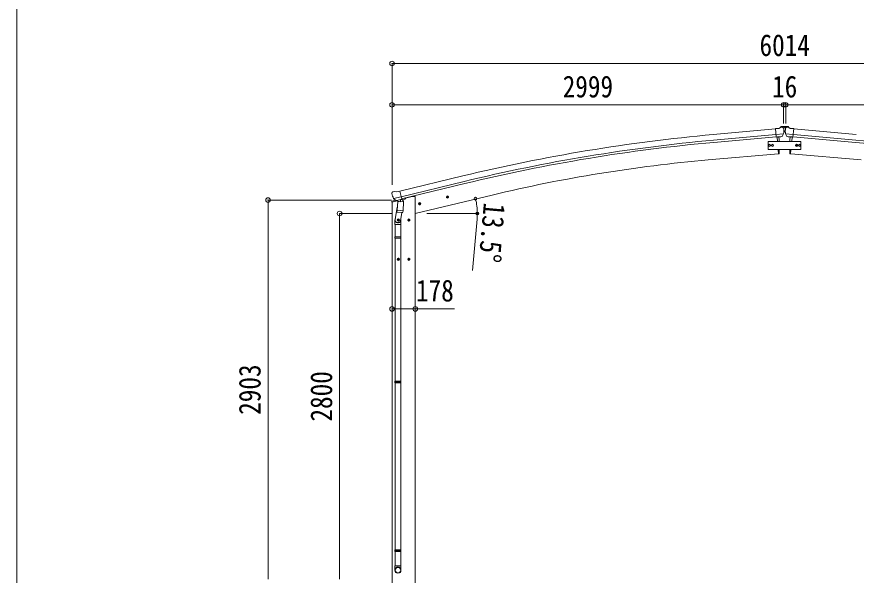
# Model space of a CAD drawing. Units: millimetres at full size, sheet at 1:35. Extents: x -9783 to 33754, y -10064 to 6752.
# Drawn here: x -9783 to -3354, y -4251 to 24 of the extents above; entities that cross this region are included whole.
import ezdxf
from ezdxf.enums import TextEntityAlignment as Align

# ---------------------------------------------------------------- set-up
doc = ezdxf.new("R2010")
doc.units = ezdxf.units.MM
doc.header["$LTSCALE"] = 35
doc.header["$PDMODE"] = 32
doc.header["$PDSIZE"] = 35
for name, color, linetype, lineweight in [('0-1_本体', 4, 'Continuous', 9), ('0-2_部品', 7, 'Continuous', 9), ('0-7_合掌部品', 3, 'Continuous', 9), ('0-A_寸法', 6, 'Continuous', 9), ('F-0_240', 7, 'Continuous', 9)]:
    doc.layers.add(name, color=color, linetype=linetype, lineweight=lineweight)
doc.styles.add('ＭＳ ゴシック', font='')
doc.styles.get('ＭＳ ゴシック').set_extended_font_data('MS Gothic')

msp = doc.modelspace()

# ---------------------------------------------------------------- linework, layer by layer
at = {"layer": '0-1_本体'}
for p, q in [((-4450.31, -877.78), (-3972.98, -834.73)), ((-3354.33, -877.78), (-3831.66, -834.73)), ((-4446.44, -920.77), (-3969.26, -877.73)), ((-4444.93, -937.54), (-3967.75, -894.51)), ((-3359.71, -937.54), (-3836.89, -894.51)), ((-3358.2, -920.77), (-3835.38, -877.73)), ((-3949.28, -1025.32), (-4487.22, -1072.38)), ((-3855.36, -1025.32), (-3317.42, -1072.38)), ((-6849.83, -1312.26), (-6366.96, -1194.78)), ((-6839.8, -1354.24), (-6356.72, -1236.94)), ((-6835.83, -1370.61), (-6352.74, -1253.3)), ((-6143.22, -1341.22), (-6731.3, -1482.41)), ((-6909.3, -4832.41), (-6909.3, -1395.85)), ((-6881.33, -1379.14), (-6881.33, -1379.7)), ((-6807.31, -1364.89), (-6755.3, -1352.41)), ((-6731.3, -1352.41), (-6755.3, -1352.41)), ((-6731.3, -1352.41), (-6731.3, -4832.41))]:
    msp.add_line(p, q, dxfattribs=at)
at = {"layer": '0-1_本体', "color": 6}
msp.add_line((-6731.3, -2212.59), (-6909.3, -2212.59), dxfattribs=at)
at = {"layer": '0-1_本体'}
for centre, radius, start, end in [((-3274.26, -13931.81), 13106.9, 95.14794, 103.64794), ((-3274.26, -13931.81), 13063.74, 95.14794, 103.64794), ((-3274.26, -13931.81), 13046.9, 95.14794, 103.64794), ((-4530.38, -13931.81), 13046.9, 76.35206, 84.85206), ((-4530.38, -13931.81), 13063.74, 76.35206, 84.85206), ((-3508.62, -12335.03), 11305.08, 94.96591, 103.47643)]:
    msp.add_arc(centre, radius, start, end, dxfattribs=at)
at = {"layer": '0-2_部品'}
for p, q in [((-6911.29, -1327.84), (-6911.02, -1328.99)), ((-6907.07, -1319.26), (-6910.93, -1325.56)), ((-6903.98, -1317.01), (-6890.8, -1313.85)), ((-6876.24, -1316.52), (-6889.5, -1313.83)), ((-6876.24, -1316.52), (-6850.31, -1310.3)), ((-6481.95, -1349.12), (-6489.25, -1350.87)), ((-6481.75, -1366.04), (-6486.42, -1346.59)), ((-6476.79, -1354.56), (-6481.95, -1349.12)), ((-6911.87, -1396.47), (-6868.84, -1386.14)), ((-6911.87, -1389.58), (-6911.87, -1396.47)), ((-6883.41, -1380.38), (-6909.57, -1386.66)), ((-6897.24, -1368.14), (-6839.73, -1354.34)), ((-6880.39, -1383.05), (-6896.76, -1368.56)), ((-6877.68, -1383.62), (-6870.16, -1381.82)), ((-6876.84, -1383.52), (-6875.31, -1383.15)), ((-6875.31, -1383.15), (-6838.61, -1374.34)), ((-6873.47, -1383.38), (-6873.53, -1384.12)), ((-6872.77, -1385.16), (-6846.95, -1391.59)), ((-6865.85, -1390.51), (-6870.53, -1457.34)), ((-6820.16, -1393.7), (-6865.85, -1390.51)), ((-6864.08, -1387.33), (-6864.31, -1390.61)), ((-6844.56, -1376.16), (-6845.58, -1390.77)), ((-6838.61, -1374.34), (-6837.08, -1373.97)), ((-6835.52, -1371.87), (-6834.58, -1371.93)), ((-6834.58, -1371.93), (-6821.27, -1387.25)), ((-6830.28, -1376.88), (-6811.15, -1372.29)), ((-6824.84, -1460.54), (-6820.16, -1393.7)), ((-6821.27, -1387.25), (-6821.71, -1393.59)), ((-6807.31, -1363.68), (-6807.31, -1367.42)), ((-6707.74, -1410.01), (-6688.3, -1405.34)), ((-6703.19, -1402.23), (-6705.32, -1409.43)), ((-6695.89, -1400.48), (-6703.19, -1402.23)), ((-6695.69, -1417.4), (-6700.36, -1397.95)), ((-6690.72, -1405.92), (-6695.89, -1400.48)), ((-6692.85, -1413.12), (-6690.72, -1405.92)), ((-6493.81, -1358.65), (-6474.36, -1353.98)), ((-6489.25, -1350.87), (-6491.38, -1358.06)), ((-6478.92, -1361.76), (-6476.79, -1354.56)), ((-6868.79, -1432.58), (-6884.71, -1528.75)), ((-6871.38, -1469.81), (-6870.51, -1457.34)), ((-6870.99, -1471.17), (-6870.99, -1471.17)), ((-6824.84, -1460.54), (-6870.53, -1457.34)), ((-6869.54, -1471.95), (-6827.84, -1474.86)), ((-6833.27, -1474.48), (-6844, -1538.07)), ((-6824.85, -1460.54), (-6825.74, -1473.23)), ((-6886.86, -1565.91), (-6886.86, -1531.56)), ((-6850.3, -1532.65), (-6870.3, -1532.65)), ((-6860.3, -1525.14), (-6866.8, -1528.9)), ((-6866.8, -1528.9), (-6866.8, -1536.4)), ((-6866.8, -1536.4), (-6860.3, -1540.15)), ((-6860.3, -1542.65), (-6860.3, -1522.65)), ((-6853.8, -1528.9), (-6860.3, -1525.14)), ((-6840.86, -1531.25), (-6840.86, -1565.91)), ((-6770.3, -1532.65), (-6790.3, -1532.65)), ((-6780.3, -1525.14), (-6786.8, -1528.9)), ((-6786.8, -1528.9), (-6786.8, -1536.4)), ((-6786.8, -1536.4), (-6780.3, -1540.15)), ((-6780.3, -1542.65), (-6780.3, -1522.65)), ((-6773.8, -1528.9), (-6780.3, -1525.14)), ((-6840.86, -1565.91), (-6886.86, -1565.91)), ((-6884.86, -1565.91), (-6884.86, -1659.91)), ((-6842.86, -1565.91), (-6842.86, -1659.91)), ((-6886.86, -1661.91), (-6885.86, -1659.91)), ((-6840.86, -1661.91), (-6886.86, -1661.91)), ((-6840.86, -1669.91), (-6886.86, -1669.91)), ((-6841.86, -1659.91), (-6885.86, -1659.91)), ((-6840.86, -1661.91), (-6841.86, -1659.91)), ((-6840.86, -1669.91), (-6841.86, -1671.91)), ((-6840.86, -1661.91), (-6840.86, -1669.91)), ((-6841.86, -1671.91), (-6885.86, -1671.91)), ((-6884.86, -1671.91), (-6884.86, -2766.09)), ((-6842.86, -1671.91), (-6842.86, -2766.09)), ((-6850.3, -1832.65), (-6870.3, -1832.65)), ((-6860.3, -1825.14), (-6866.8, -1828.9)), ((-6866.8, -1828.9), (-6866.8, -1836.4)), ((-6866.8, -1836.4), (-6860.3, -1840.15)), ((-6860.3, -1842.65), (-6860.3, -1822.65)), ((-6853.8, -1828.9), (-6860.3, -1825.14)), ((-6770.3, -1832.65), (-6790.3, -1832.65)), ((-6780.3, -1825.14), (-6786.8, -1828.9)), ((-6786.8, -1828.9), (-6786.8, -1836.4)), ((-6786.8, -1836.4), (-6780.3, -1840.15)), ((-6780.3, -1842.65), (-6780.3, -1822.65)), ((-6773.8, -1828.9), (-6780.3, -1825.14)), ((-6886.86, -2768.09), (-6885.86, -2766.09)), ((-6840.86, -2768.09), (-6886.86, -2768.09)), ((-6840.86, -2776.09), (-6886.86, -2776.09)), ((-6841.86, -2766.09), (-6885.86, -2766.09)), ((-6841.86, -2778.09), (-6885.86, -2778.09)), ((-6884.86, -2778.09), (-6884.86, -4056.28)), ((-6842.86, -2778.09), (-6842.86, -4056.28)), ((-6840.86, -2768.09), (-6841.86, -2766.09)), ((-6840.86, -2776.09), (-6841.86, -2778.09)), ((-6840.86, -2768.09), (-6840.86, -2776.09)), ((-6886.86, -4058.28), (-6885.86, -4056.28)), ((-6840.86, -4058.28), (-6886.86, -4058.28)), ((-6840.86, -4066.28), (-6886.86, -4066.28)), ((-6841.86, -4056.28), (-6885.86, -4056.28)), ((-6841.86, -4068.28), (-6885.86, -4068.28)), ((-6884.86, -4068.28), (-6884.86, -4178.28)), ((-6842.86, -4068.28), (-6842.86, -4178.28)), ((-6840.86, -4058.28), (-6841.86, -4056.28)), ((-6840.86, -4066.28), (-6841.86, -4068.28)), ((-6840.86, -4058.28), (-6840.86, -4066.28)), ((-6886.86, -4212.42), (-6886.86, -4178.28)), ((-6840.86, -4178.28), (-6886.86, -4178.28)), ((-6840.86, -4212.42), (-6840.86, -4178.28))]:
    msp.add_line(p, q, dxfattribs=at)
for points in [[(-6844.88, -1375.75), (-6835.15, -1373.41), (-6850.31, -1310.3)], [(-6897.51, -1367.57), (-6896.92, -1368.41), (-6896.76, -1368.56)], [(-6844.88, -1375.75), (-6845.11, -1375.9), (-6869.88, -1381.85), (-6870.16, -1381.82)], [(-6705.32, -1409.43), (-6700.15, -1414.87), (-6692.85, -1413.12)], [(-6491.38, -1358.06), (-6486.22, -1363.51), (-6478.92, -1361.76)], [(-6860.3, -1540.15), (-6853.8, -1536.4), (-6853.8, -1528.9)], [(-6780.3, -1540.15), (-6773.8, -1536.4), (-6773.8, -1528.9)], [(-6886.86, -1661.91), (-6886.86, -1669.91), (-6885.86, -1671.91)], [(-6860.3, -1840.15), (-6853.8, -1836.4), (-6853.8, -1828.9)], [(-6780.3, -1840.15), (-6773.8, -1836.4), (-6773.8, -1828.9)], [(-6886.86, -2768.09), (-6886.86, -2776.09), (-6885.86, -2778.09)], [(-6886.86, -4058.28), (-6886.86, -4066.28), (-6885.86, -4068.28)]]:
    msp.add_lwpolyline(points, dxfattribs=at)
for centre, radius in [((-6484.09, -1356.31), 8.5), ((-6484.09, -1356.31), 7.7), ((-6484.09, -1356.31), 6.5), ((-6698.02, -1407.67), 8.5), ((-6698.02, -1407.67), 7.7), ((-6698.02, -1407.67), 6.5), ((-6860.3, -1532.65), 8.5), ((-6860.3, -1532.65), 7.7), ((-6860.3, -1532.65), 6.5), ((-6780.3, -1532.65), 8.5), ((-6780.3, -1532.65), 7.7), ((-6780.3, -1532.65), 6.5), ((-6860.3, -1832.65), 8.5), ((-6860.3, -1832.65), 7.7), ((-6860.3, -1832.65), 6.5), ((-6780.3, -1832.65), 8.5), ((-6780.3, -1832.65), 7.7), ((-6780.3, -1832.65), 6.5)]:
    msp.add_circle(centre, radius, dxfattribs=at)
for centre, radius, start, end in [((-6714.21, -1281.74), 202.4, 193.5, 205.09125), ((-6902.81, -1321.88), 5, 103.5, 148.5), ((-6890.09, -1316.77), 3, 78.5, 103.5), ((-6908.87, -1389.58), 3, 103.5, 180), ((-6876.96, -1383.03), 0.5, 248.23754, 283.5), ((-6873.97, -1383.34), 0.5, 356, 103.5), ((-6872.53, -1384.19), 1, 176, 256), ((-6846.6, -1390.62), 1.03, 250.03897, 351.96569), ((-6843.96, -1376.24), 0.604, 100.59842, 172.20595), ((-6837.19, -1373.48), 0.5, 283.5, 318.76246), ((-6812.31, -1367.42), 5, 283.5, 0), ((-6869.44, -1469.98), 1.95, 175.04017, 217.47766), ((-6869.4, -1469.95), 2, 217.40962, 266), ((-6827.7, -1472.87), 2, 266, 349.46843), ((-6856.86, -1531.56), 30, 177.45142, 180)]:
    msp.add_arc(centre, radius, start, end, dxfattribs=at)
for centre, major_axis, ratio, start_param, end_param in [((-6908.37, -1327.13), (-1.57, -2.57), 0.99628, 4.712389, 5.4996506), ((-6878.4, -1380.8), (-0.73, -2.92), 0.997631, 5.8041905, 6.6006116), ((-6878.34, -1380.57), (2.63, 3.16), 0.650902, 4.0958226, 4.1686332), ((-6878.37, -1380.7), (-0.73, -2.92), 0.997631, 0.3902369, 0.4789948), ((-6863.86, -1531.25), (23, 0), 0.996195, 2.5560258, 6.5663028), ((-6863.86, -1531.25), (21, 0), 0.996195, 2.9349147, 5.9512394), ((-6863.86, -4210.68), (-23, 0), 0.996195, 3.1415927, 6.2831853), ((-6863.86, -4212.42), (-23, 0), 0.996195, 3.1415927, 6.2831853), ((-6863.86, -4212.42), (0, -23.43), 0.981806, 4.712389, 7.8539816)]:
    msp.add_ellipse(centre, major_axis=major_axis, ratio=ratio, start_param=start_param, end_param=end_param, dxfattribs=at)
msp.add_ellipse((-6863.86, -4212.42), major_axis=(21, 0), ratio=0.996195, dxfattribs=at)
at = {"layer": '0-7_合掌部品'}
for p, q in [((-3946.59, -830.34), (-3973.16, -832.66)), ((-3967.5, -897.33), (-3973.16, -832.66)), ((-3946.59, -830.34), (-3934.88, -823.57)), ((-3919.97, -821.99), (-3933.64, -823.18)), ((-3907.04, -815.01), (-3931.18, -817.12)), ((-3910.84, -827.74), (-3916.32, -823.14)), ((-3909.77, -829.78), (-3909.66, -831.12)), ((-3907.04, -815.01), (-3899.04, -815.01)), ((-3901.78, -819.73), (-3900.94, -819.73)), ((-3899.04, -815.01), (-3874.9, -817.12)), ((-3896.39, -829.78), (-3896.51, -831.12)), ((-3895.33, -827.74), (-3889.85, -823.14)), ((-3886.19, -821.99), (-3872.53, -823.18)), ((-3871.54, -822.95), (-3874.9, -817.12)), ((-3871.54, -823.45), (-3871.54, -822.95)), ((-3859.57, -830.34), (-3871.29, -823.57)), ((-3859.57, -830.34), (-3833.01, -832.66)), ((-3838.66, -897.33), (-3833.01, -832.66)), ((-3910.3, -872.63), (-3969.21, -877.78)), ((-3957.54, -896.45), (-3967.5, -897.33)), ((-3960.53, -896.72), (-3957.53, -931.06)), ((-3957.53, -931.06), (-3960.53, -896.72)), ((-3923.94, -893.51), (-3931.64, -894.19)), ((-3921.55, -892.12), (-3910.61, -873.18)), ((-3909.06, -856.51), (-3897.02, -856.51)), ((-3901.78, -852.43), (-3900.94, -852.43)), ((-3895.87, -872.63), (-3836.95, -877.78)), ((-3884.62, -892.12), (-3895.55, -873.18)), ((-3882.23, -893.51), (-3874.53, -894.19)), ((-3845.64, -896.72), (-3848.64, -931.06)), ((-3848.64, -931.06), (-3845.64, -896.72)), ((-3848.63, -896.45), (-3838.66, -897.33)), ((-3952.28, -991.06), (-3949.28, -1025.32)), ((-3949.48, -1023.04), (-3952.28, -991.06)), ((-3949.24, -1025.81), (-3949.48, -1023.04)), ((-3946.63, -1025.42), (-3949.24, -1025.81)), ((-3859.54, -1025.42), (-3856.93, -1025.81)), ((-3856.93, -1025.81), (-3856.69, -1023.04)), ((-3853.89, -991.06), (-3856.89, -1025.32)), ((-3856.69, -1023.04), (-3853.89, -991.06))]:
    msp.add_line(p, q, dxfattribs=at)
for points in [[(-3934.54, -823.41), (-3934.54, -822.95), (-3931.18, -817.12)], [(-3904.3, -818.89), (-3905.14, -818.89), (-3905.14, -819.73), (-3904.3, -819.73)], [(-3902.62, -818.05), (-3902.62, -817.21), (-3903.46, -817.21), (-3903.46, -818.05)], [(-3903.46, -820.57), (-3903.46, -821.41), (-3902.62, -821.41), (-3902.62, -820.57)], [(-3900.94, -819.73), (-3900.94, -818.89), (-3901.78, -818.89)], [(-3957.54, -896.45), (-3957.27, -896.52), (-3931.9, -894.3), (-3931.64, -894.19)], [(-3944.08, -931.06), (-3944.66, -917.51), (-3946.16, -895.55)], [(-3910.22, -872), (-3910.51, -872.98), (-3910.61, -873.18)], [(-3904.3, -851.59), (-3905.14, -851.59), (-3905.14, -852.43), (-3904.3, -852.43)], [(-3902.62, -850.75), (-3902.62, -849.91), (-3903.46, -849.91), (-3903.46, -850.75)], [(-3903.46, -853.27), (-3903.46, -854.11), (-3902.62, -854.11), (-3902.62, -853.27)], [(-3900.94, -852.43), (-3900.94, -851.59), (-3901.78, -851.59)], [(-3895.94, -872), (-3895.66, -872.98), (-3895.55, -873.18)], [(-3848.63, -896.45), (-3848.9, -896.52), (-3874.27, -894.3), (-3874.53, -894.19)], [(-3862.09, -931.06), (-3861.51, -917.51), (-3860, -895.55)], [(-3944.08, -1022.59), (-3943.24, -996.96), (-3943.2, -991.06)], [(-3862.09, -1022.59), (-3862.92, -996.96), (-3862.97, -991.06)]]:
    msp.add_lwpolyline(points, dxfattribs=at)
for points in [[(-3778.07, -991.06), (-3778.07, -931.06), (-4028.07, -931.06), (-4028.07, -991.06)], [(-4026.07, -961.06), (-4022.32, -954.56), (-4014.82, -954.56), (-4011.06, -961.06), (-4014.82, -967.56), (-4022.32, -967.56)], [(-4002.57, -961.06), (-3998.82, -954.56), (-3991.32, -954.56), (-3987.56, -961.06), (-3991.32, -967.56), (-3998.82, -967.56)], [(-3803.56, -961.06), (-3807.32, -954.56), (-3814.82, -954.56), (-3818.57, -961.06), (-3814.82, -967.56), (-3807.32, -967.56)], [(-3780.06, -961.06), (-3783.82, -954.56), (-3791.32, -954.56), (-3795.07, -961.06), (-3791.32, -967.56), (-3783.82, -967.56)]]:
    msp.add_lwpolyline(points, close=True, dxfattribs=at)
for centre, radius in [((-3903.04, -819.31), 3.5), ((-3903.04, -852.01), 3.5), ((-4018.57, -961.06), 8.5), ((-4018.57, -961.06), 7.7), ((-4018.57, -961.06), 6.5), ((-3995.07, -961.06), 8.5), ((-3995.07, -961.06), 7.7), ((-3995.07, -961.06), 6.5), ((-3811.07, -961.06), 8.5), ((-3811.07, -961.06), 7.7), ((-3811.07, -961.06), 6.5), ((-3810.86, -958.17), 6.5), ((-3787.57, -961.06), 8.5), ((-3787.57, -961.06), 7.7), ((-3787.57, -961.06), 6.5)]:
    msp.add_circle(centre, radius, dxfattribs=at)
for centre, radius, start, end in [((-3933.38, -826.17), 3, 95, 120), ((-3919.54, -826.97), 5, 50.00648, 94.99352), ((-4111.28, -848.76), 202.4, 353.4085, 5), ((-3904.3, -818.05), 0.84, 270, 0), ((-3904.3, -820.57), 0.84, 0, 90), ((-3901.78, -818.05), 0.84, 180, 270), ((-3901.78, -820.57), 0.84, 90, 180), ((-3694.88, -848.76), 202.4, 175, 186.5915), ((-3886.63, -826.97), 5, 85.00648, 129.99352), ((-3872.79, -826.17), 3, 60, 85), ((-3904.3, -850.75), 0.84, 270, 0), ((-3904.3, -853.27), 0.84, 0, 90), ((-3901.78, -850.75), 0.84, 180, 270), ((-3901.78, -853.27), 0.84, 90, 180), ((-3947.07, -1022.46), 3, 278.50322, 357.46219), ((-3859.1, -1022.46), 3, 182.53781, 261.49678)]:
    msp.add_arc(centre, radius, start, end, dxfattribs=at)
for centre, major_axis, ratio, start_param, end_param in [((-3905.45, -825.74), (-15.35, 3.44), 0.101033, 5.9751426, 5.9753737), ((-3912.77, -830.04), (2.71, -1.31), 0.997474, 0.5366567, 1.3225652), ((-3893.4, -830.04), (-2.71, -1.31), 0.997474, 4.9606201, 5.7465286), ((-3900.72, -825.74), (15.35, 3.44), 0.101033, 0.3078116, 0.3080427), ((-3924.2, -890.52), (1.62, -2.54), 0.997631, 5.8041905, 5.8929484), ((-3924.27, -890.41), (-3.5, 2.17), 0.650902, 2.1145521, 2.1873627), ((-3924.15, -890.61), (1.62, -2.54), 0.997631, 5.965759, 6.7621801), ((-3882.02, -890.61), (-1.62, -2.54), 0.997631, 5.8041905, 6.6006116), ((-3881.89, -890.41), (3.5, 2.17), 0.650902, 4.0958226, 4.1686332), ((-3881.96, -890.52), (-1.62, -2.54), 0.997631, 0.3902369, 0.4789948)]:
    msp.add_ellipse(centre, major_axis=major_axis, ratio=ratio, start_param=start_param, end_param=end_param, dxfattribs=at)
at = {"layer": '0-A_寸法'}
for p, q in [((-6909.3, -334.05), (-6909.3, -650.67)), ((-6909.3, -334.05), (-895.34, -334.05)), ((-6909.3, -650.67), (-6909.3, -1262.89)), ((-6909.3, -650.67), (-3910.3, -650.67)), ((-3910.3, -650.67), (-3910.3, -794.2)), ((-3910.3, -650.67), (-3910.3, -794.2)), ((-3910.3, -650.67), (-3894.3, -650.67)), ((-3894.3, -650.67), (-3894.3, -794.2)), ((-3894.3, -650.67), (-895.34, -650.67)), ((-7858.88, -1379.41), (-6913.8, -1379.41)), ((-7858.88, -4282.41), (-7858.88, -1379.41)), ((-7310.91, -1482.41), (-6913.8, -1482.41)), ((-7310.91, -4282.41), (-7310.91, -1482.41)), ((-6641.8, -1482.41), (-6254.95, -1482.41)), ((-6257.8, -1524.87), (-6292.17, -1917.37)), ((-6731.3, -2212.59), (-6431.3, -2212.59))]:
    msp.add_line(p, q, dxfattribs=at)
for centre in [(-6269.4, -1368.75), (-6255.95, -1482.41)]:
    msp.add_circle(centre, 10.62, dxfattribs=at)
for start, end in [(0, 13.5), (354.99678, 0)]:
    msp.add_arc((-6742.8, -1482.41), 486.86, start, end, dxfattribs=at)
for p in [(-6909.3, -334.05), (-6909.3, -650.67), (-3910.3, -650.67), (-3894.3, -650.67), (-7858.88, -1379.41), (-7310.91, -1482.41), (-6909.3, -2212.59), (-6731.3, -2212.59)]:
    msp.add_point(p, dxfattribs=at)
at = {"layer": 'F-0_240', "color": 5}
msp.add_line((-9783.03, 6751.9), (-9783.03, -6828.1), dxfattribs=at)

# ---------------------------------------------------------------- texts
at = {"layer": '0-A_寸法', "color": 7, "style": 'ＭＳ ゴシック', "width": 0.85}
for s, p in [('6014', (-4094.82, -327.05)), ('2999', (-5602.3, -643.67)), ('16', (-3998.55, -643.67)), ('178', (-6725.68, -2205.59))]:
    msp.add_text(s, height=166.8, dxfattribs=at).set_placement(p, align=Align.BOTTOM_LEFT)
for s, rotation, p in [('13.5°', 264.997, (-6255.36, -1390.82)), ('2903', 90, (-7865.88, -3023.41)), ('2800', 90, (-7317.91, -3074.91))]:
    msp.add_text(s, height=166.8, rotation=rotation, dxfattribs=at).set_placement(p, align=Align.BOTTOM_LEFT)

doc.saveas('drawing.dxf')
